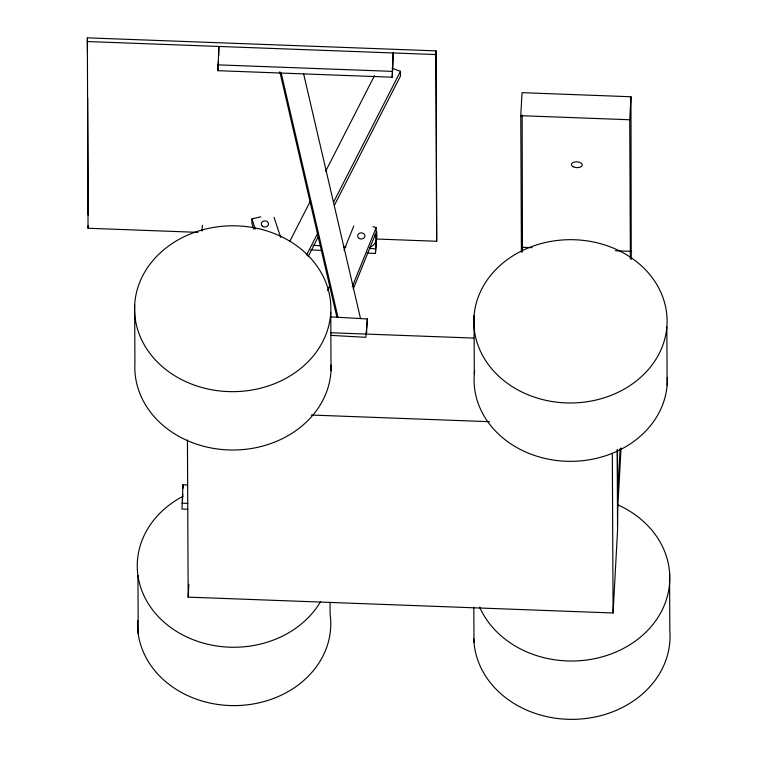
<?xml version="1.0" encoding="UTF-8"?>
<svg xmlns="http://www.w3.org/2000/svg" width="757" height="757" viewBox="0 0 757 757"><rect width="100%" height="100%" fill="white"/><g stroke="black" fill="none" stroke-linecap="round" stroke-linejoin="round"><path stroke-width="1.14" d="M197.946 232.352L88.039 228.254L87.367 37.85L436.004 50.861L436.675 241.265L376.399 239.013M88.039 228.254L88.181 225.491M187.878 509.253L181.983 509.035L182.957 484.792L187.66 484.963M182.418 500.983L182.797 494.075M617.182 449.724L617.561 530.146L613.075 612.99L188.171 597.131L188.862 584.29M392.23 77.205L393.195 52.952L392.23 77.205L217.912 70.694L218.877 46.451L218.716 55.734M217.912 70.694L218.404 61.487M436.675 241.265L436.004 50.861M521.412 252.195L520.778 115.689L522.027 92.676L630.969 96.745L631.243 259.604M522.481 252.005L522.131 115.102M630.373 258.62L629.729 119.757L630.969 96.745M620.153 448.523L617.665 494.529L617.457 449.677M621.043 447.917L617.731 509.12L617.532 525.386M201.949 231.017L202.412 225.274M330.904 316.899L367.372 318.943L365.886 337.329L330.601 335.351M366.303 334.443L367.372 318.943M367.192 253.037L375.425 253.5L376.787 231.595M375.425 253.5L376.901 235.105M327.62 290.631L329.834 285.152M344.019 250.132L353.765 226.05M352.251 286.714L376.172 227.611L372.917 226.665M353.235 288.994L376.191 232.276L376.172 227.611M289.742 241.464L310.673 200.52M325.699 171.129L374.535 75.596M306.547 255.043L317.817 232.995M333.383 202.554L400.462 71.338L392.031 68.262M308.175 256.566L318.375 236.619M334.471 205.128L400.481 76.003L400.462 71.338M369.653 247.463L372.141 246.12A11.298 9.548 -0.3 0 0 376.144 239.638L375.131 234.774M253.794 229.201L251.939 223.589L251.92 218.915L260.758 216.824M87.169 41.531L435.805 54.551M217.884 64.856L392.202 71.366M520.778 115.689L629.729 119.757M522.737 247.302L532.114 247.653M615.29 250.756L631.688 251.371M330.809 332.758L473.693 338.086M311.231 415.035L489.457 421.687M181.954 503.197L187.783 503.414M313.001 245.325L320.05 245.722M343.564 247.047L345.921 247.179M369.624 248.504L375.396 248.826M310.72 249.867L322.482 250.529M274.034 217.306L280.715 237.499M251.92 218.915L255.251 229.021M303.623 73.893L360.55 318.688M281.188 73.06L338.019 317.438M279.825 71.745L336.941 317.363M669.557 572.235L669.831 630.581A98.155 82.929 -0.3 0 1 576.664 719.254A98.155 82.929 -0.3 0 1 473.787 638.88M666.851 326.939A96.641 81.652 -0.3 0 1 516.378 389.089A96.641 81.652 -0.3 0 1 528.112 247.993A96.641 81.652 -0.3 0 1 666.851 326.939L667.125 385.285M612.328 453.452L613.075 612.99M474.043 315.745L474.308 374.09M473.825 607.265L473.986 642.277M330.762 312.395A98.155 82.929 -0.3 0 1 179.787 378.651A98.155 82.929 -0.3 0 1 187.566 235.153A98.155 82.929 -0.3 0 1 330.762 312.395L331.027 370.741M330.043 602.496L330.099 614.173A96.622 81.633 -0.3 0 1 237.651 705.552A96.622 81.633 -0.3 0 1 137.642 620.305M187.443 439.959L188.171 597.131M182.957 484.792L182.976 488.293M137.944 575.443L138.219 633.789M134.651 305.071L134.916 363.417A98.155 82.929 -0.3 0 0 231.85 450.008A98.155 82.929 -0.3 0 0 331.102 365.054M87.367 37.85L87.434 52.034M87.651 98.117L88.191 215.111M617.986 504.919A98.155 82.929 -0.3 0 1 636.211 640.45A98.155 82.929 -0.3 0 1 479.664 607.161M320.485 601.72A96.622 81.633 -0.3 0 1 168.915 626.143A96.622 81.633 -0.3 0 1 182.929 496.337M667.324 377.431A96.641 81.652 -0.3 0 1 566.605 461.268A96.641 81.652 -0.3 0 1 474.667 370.75M366.577 331.14A11.298 9.548 -0.3 0 1 366.653 332.806M572.983 166.644A5.45 2.914 3.1 0 0 582.086 165.679A5.45 2.914 3.1 0 0 575.396 161.856A5.45 2.914 3.1 0 0 572.983 166.644M359.263 238.464A3.634 3.075 -0.3 0 0 364.912 236.118A3.634 3.075 -0.3 0 0 359.689 233.156A3.634 3.075 -0.3 0 0 359.263 238.464M262.357 226.135A3.634 3.075 -0.3 0 0 268.423 224.697A3.634 3.075 -0.3 0 0 263.928 220.987A3.634 3.075 -0.3 0 0 262.357 226.135"/></g></svg>
